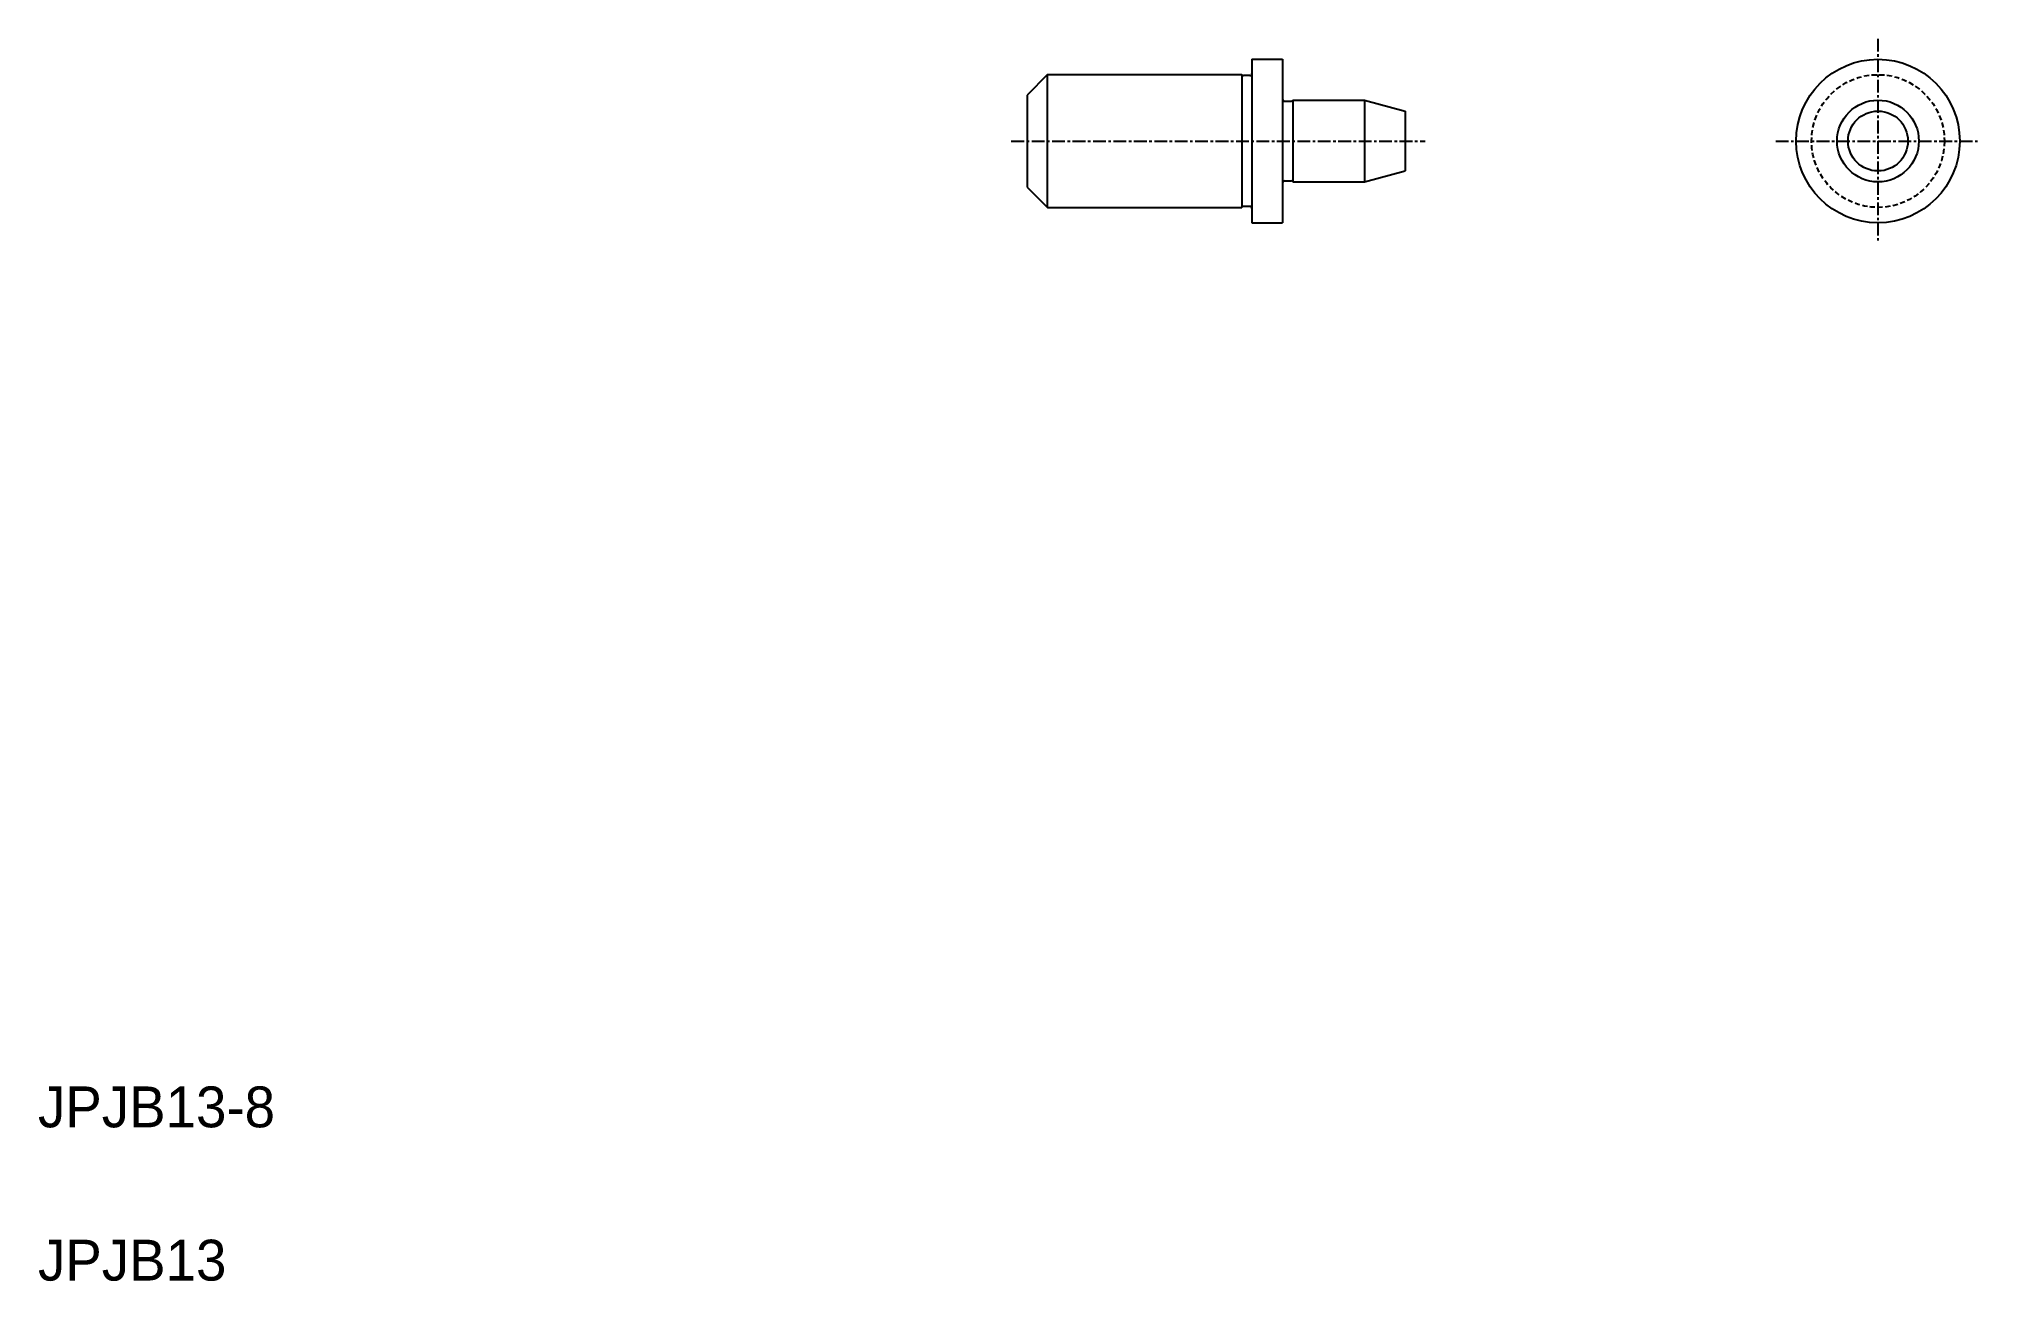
# Model space of a CAD drawing. Extents: x 64 to 254, y 77 to 199.
import ezdxf

# ---------------------------------------------------------------- set-up
doc = ezdxf.new("R2010")
doc.units = 0
doc.linetypes.add('CENTER', pattern=[2, 1.25, -0.25, 0.25, -0.25])
doc.linetypes.add('DASHED', pattern=[0.75, 0.5, -0.25])
doc.layers.get('0').update_dxf_attribs({"linetype": 'CONTINUOUS'})
doc.layers.add('CENTER', color=1, linetype='CENTER')

msp = doc.modelspace()

# ---------------------------------------------------------------- linework, layer by layer
at = {"color": 7, "linetype": 'CONTINUOUS'}
for p, q in [((182.99, 196.73), (182.99, 180.73)), ((182.99, 196.73), (185.99, 196.73)), ((185.99, 196.73), (185.99, 180.73)), ((162.99, 195.23), (160.99, 193.23)), ((162.99, 195.23), (181.99, 195.23)), ((162.99, 182.23), (162.99, 195.23)), ((167.49, 195.23), (167.49, 195.23)), ((171.99, 195.23), (171.99, 195.23)), ((181.99, 195.23), (181.99, 182.23)), ((182.79, 195.13), (182.16, 195.13)), ((160.99, 193.23), (160.99, 184.23)), ((186.19, 192.63), (186.82, 192.63)), ((186.99, 192.73), (193.99, 192.73)), ((186.99, 192.73), (186.99, 184.73)), ((193.99, 192.73), (193.99, 184.73)), ((193.99, 192.73), (197.99, 191.66)), ((197.99, 191.66), (197.99, 185.8)), ((186.19, 184.83), (186.82, 184.83)), ((186.99, 184.73), (193.99, 184.73)), ((193.99, 184.73), (197.99, 185.8)), ((160.99, 184.23), (162.99, 182.23)), ((162.99, 182.23), (181.99, 182.23)), ((182.79, 182.33), (182.16, 182.33)), ((182.99, 180.73), (185.99, 180.73))]:
    msp.add_line(p, q, dxfattribs=at)
for radius in [8, 4, 2.93]:
    msp.add_circle((244.24, 188.73), radius, dxfattribs=at)
at = {"color": 3, "linetype": 'DASHED'}
msp.add_circle((244.24, 188.73), 6.5, dxfattribs=at)
at = {"color": 7, "linetype": 'CONTINUOUS'}
for centre, start, end in [((182.16, 195.33), 210, 270), ((182.79, 195.33), 270, 0), ((186.19, 192.83), 180, 270), ((186.82, 192.83), 270, 330), ((186.19, 184.63), 90, 180), ((186.82, 184.63), 30, 90), ((182.16, 182.13), 90, 150), ((182.79, 182.13), 0, 90)]:
    msp.add_arc(centre, 0.2, start, end, dxfattribs=at)
at = {"layer": 'CENTER', "color": 1, "linetype": 'CENTER'}
for p, q in [((244.24, 198.73), (244.24, 178.73)), ((159.44, 188.73), (199.93, 188.73)), ((234.24, 188.73), (254.24, 188.73))]:
    msp.add_line(p, q, dxfattribs=at)

# ---------------------------------------------------------------- texts
at = {"color": 7, "linetype": 'CONTINUOUS'}
for s, p in [('JPJB13-8', (64.22, 92.21)), ('JPJB13', (64.22, 77.21))]:
    msp.add_text(s, height=4, dxfattribs=at).set_placement(p)

doc.saveas('drawing.dxf')
